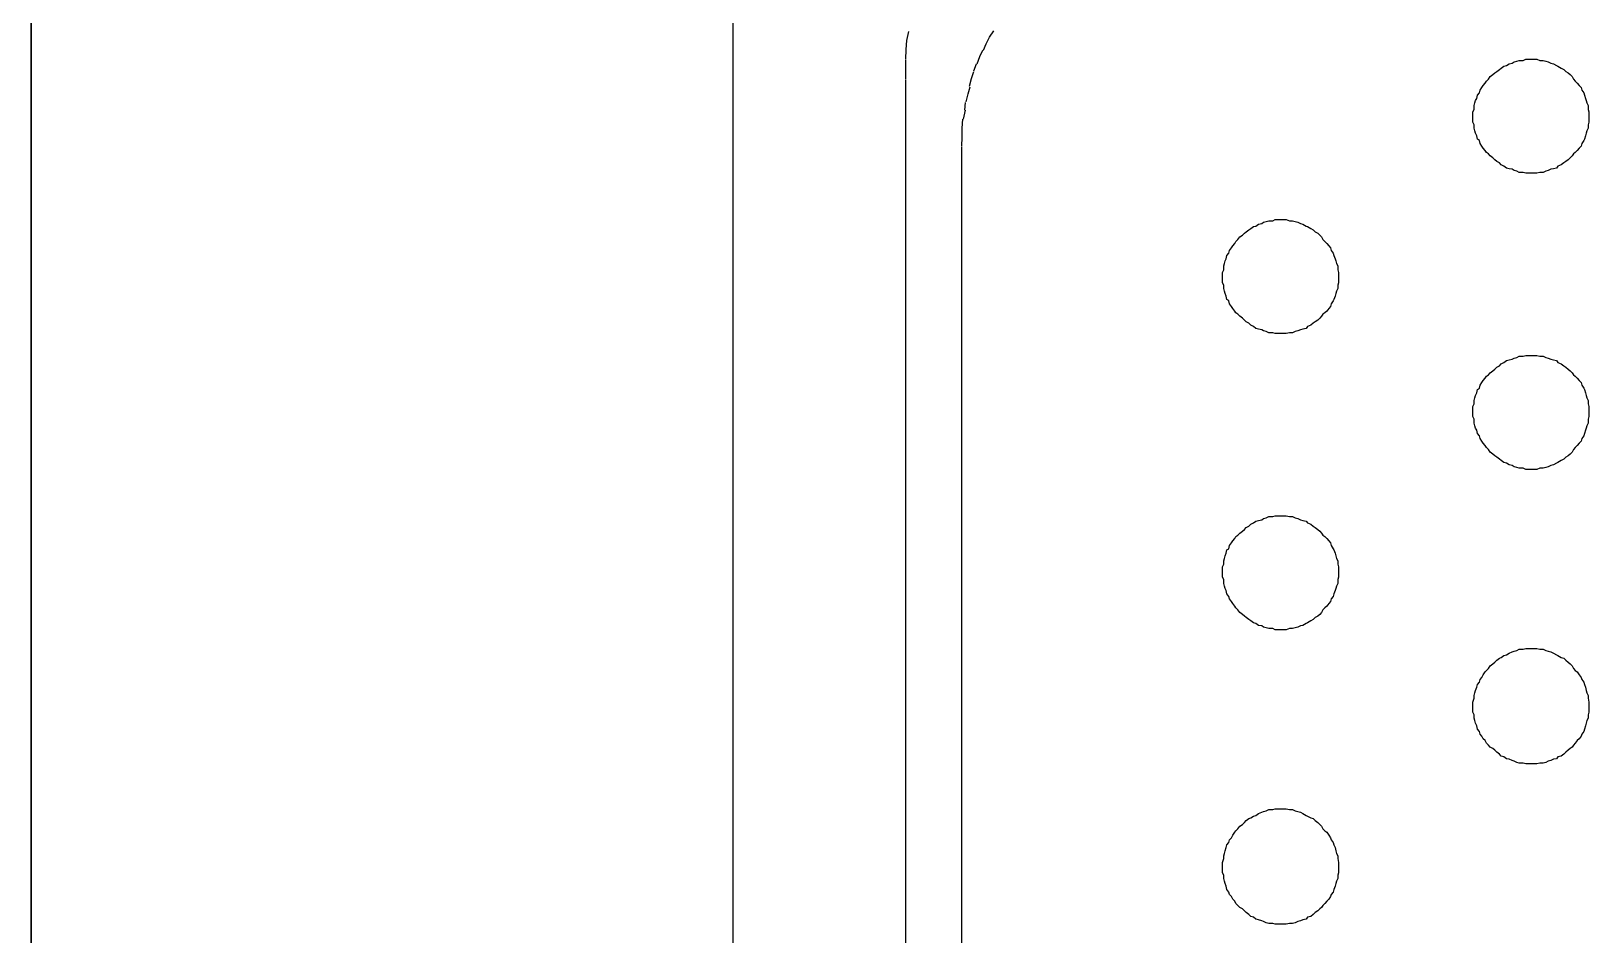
# Model space of a CAD drawing. Extents: x 0 to 34, y 0 to 22.
# Drawn here: x 16.5218 to 16.6081, y 13.5632 to 13.6133 of the extents above; entities that cross this region are included whole.
import ezdxf

# ---------------------------------------------------------------- set-up
doc = ezdxf.new("R2010")
doc.units = 0
doc.header["$LTSCALE"] = 0.375
doc.header["$MEASUREMENT"] = 0
doc.linetypes.add('Standard', pattern=[0])
doc.layers.add('Free_graphics', color=2, linetype='Continuous')
doc.layers.add('SLIN', color=1, linetype='Continuous')

msp = doc.modelspace()

# ---------------------------------------------------------------- linework, layer by layer
at = {"layer": 'Free_graphics', "color": 2, "linetype": 'Standard', "lineweight": -3}
for p, q in [((16.521812, 12.937408), (16.521812, 13.849233)), ((16.521812, 12.937408), (16.521812, 13.849233)), ((16.521812, 13.849233), (16.521812, 12.937408)), ((16.521812, 13.849233), (16.521812, 12.937408)), ((16.521812, 12.937408), (16.521812, 13.849233)), ((16.521812, 12.937408), (16.521812, 13.849233)), ((16.521812, 13.849233), (16.521812, 12.937408)), ((16.521812, 13.849233), (16.521812, 12.937408))]:
    msp.add_line(p, q, dxfattribs=at)
at = {"layer": 'Free_graphics', "color": 4, "linetype": 'Standard', "lineweight": -3}
msp.add_line((16.521812, 12.937408), (16.521812, 13.849233), dxfattribs=at)
msp.add_line((16.521812, 12.937408), (16.521812, 13.849233), dxfattribs=at)
at = {"layer": 'SLIN', "color": 2, "linetype": 'Standard', "lineweight": -3}
for p, q in [((16.560712, 13.482876), (16.560712, 13.668677)), ((16.570346, 13.612762), (16.570453, 13.613261)), ((16.570346, 13.612762), (16.570453, 13.613261)), ((16.570275, 13.611727), (16.57031, 13.612262)), ((16.570275, 13.611727), (16.57031, 13.612262)), ((16.57031, 13.612262), (16.570346, 13.612762)), ((16.57031, 13.612262), (16.570346, 13.612762)), ((16.570275, 13.611156), (16.570275, 13.611691)), ((16.570275, 13.611156), (16.570275, 13.611691)), ((16.603282, 13.611227), (16.603424, 13.611334)), ((16.603424, 13.611334), (16.603567, 13.61137)), ((16.603567, 13.61137), (16.60371, 13.611477)), ((16.60371, 13.611477), (16.603888, 13.611513)), ((16.603888, 13.611513), (16.603995, 13.611584)), ((16.603995, 13.611584), (16.604138, 13.61162)), ((16.604138, 13.61162), (16.604281, 13.611656)), ((16.604281, 13.611656), (16.604495, 13.611656)), ((16.604495, 13.611656), (16.604637, 13.611727)), ((16.604637, 13.611727), (16.60478, 13.611727)), ((16.60478, 13.611727), (16.604923, 13.611727)), ((16.604923, 13.611727), (16.605066, 13.611727)), ((16.605066, 13.611727), (16.605244, 13.611727)), ((16.605244, 13.611727), (16.605423, 13.611656)), ((16.605423, 13.611656), (16.605601, 13.611656)), ((16.605601, 13.611656), (16.605744, 13.61162)), ((16.605744, 13.61162), (16.605886, 13.611584)), ((16.605886, 13.611584), (16.606029, 13.611513)), ((16.606029, 13.611513), (16.606172, 13.611477)), ((16.606172, 13.611477), (16.60635, 13.61137)), ((16.60635, 13.61137), (16.606422, 13.611334)), ((16.606422, 13.611334), (16.6066, 13.611227)), ((16.570275, 13.610621), (16.570275, 13.611156)), ((16.570275, 13.610621), (16.570275, 13.611156)), ((16.570275, 13.539683), (16.570275, 13.610585)), ((16.570275, 13.539683), (16.570275, 13.610585)), ((16.602282, 13.610264), (16.602389, 13.610407)), ((16.602389, 13.610407), (16.602461, 13.610514)), ((16.602461, 13.610514), (16.602568, 13.610621)), ((16.602568, 13.610621), (16.602675, 13.610764)), ((16.602675, 13.610764), (16.602818, 13.610871)), ((16.602818, 13.610871), (16.602925, 13.610978)), ((16.602925, 13.610978), (16.603032, 13.611049)), ((16.603032, 13.611049), (16.603174, 13.611156)), ((16.603174, 13.611156), (16.603282, 13.611227)), ((16.6066, 13.611227), (16.606743, 13.611156)), ((16.606743, 13.611156), (16.60685, 13.611049)), ((16.60685, 13.611049), (16.606993, 13.610978)), ((16.606993, 13.610978), (16.6071, 13.610871)), ((16.6071, 13.610871), (16.607207, 13.610764)), ((16.607207, 13.610764), (16.607278, 13.610621)), ((16.607278, 13.610621), (16.607385, 13.610514)), ((16.607385, 13.610514), (16.607492, 13.610407)), ((16.607492, 13.610407), (16.607599, 13.610264)), ((16.601854, 13.609443), (16.601926, 13.60955)), ((16.601926, 13.60955), (16.601961, 13.609729)), ((16.601961, 13.609729), (16.602068, 13.609871)), ((16.602068, 13.609871), (16.602104, 13.610014)), ((16.602104, 13.610014), (16.602211, 13.610157)), ((16.602211, 13.610157), (16.602282, 13.610264)), ((16.607599, 13.610264), (16.607706, 13.610157)), ((16.607706, 13.610157), (16.607742, 13.610014)), ((16.607742, 13.610014), (16.607849, 13.609871)), ((16.607849, 13.609871), (16.607885, 13.609729)), ((16.607885, 13.609729), (16.607956, 13.60955)), ((16.607956, 13.60955), (16.607992, 13.609443)), ((16.601711, 13.608801), (16.601783, 13.608944)), ((16.601711, 13.608658), (16.601711, 13.608801)), ((16.601783, 13.609158), (16.601819, 13.609301)), ((16.601783, 13.608944), (16.601783, 13.609158)), ((16.601819, 13.609301), (16.601854, 13.609443)), ((16.607992, 13.609443), (16.608027, 13.609301)), ((16.608027, 13.609301), (16.608099, 13.609158)), ((16.608099, 13.609158), (16.608099, 13.608944)), ((16.608099, 13.608944), (16.608134, 13.608801)), ((16.608134, 13.608801), (16.608134, 13.608658)), ((16.601711, 13.608516), (16.601711, 13.608658)), ((16.601711, 13.608373), (16.601711, 13.608516)), ((16.601711, 13.60823), (16.601711, 13.608373)), ((16.601783, 13.608087), (16.601711, 13.60823)), ((16.601783, 13.607909), (16.601783, 13.608087)), ((16.601819, 13.607766), (16.601783, 13.607909)), ((16.608099, 13.607909), (16.608027, 13.607766)), ((16.608134, 13.60823), (16.608099, 13.608087)), ((16.608099, 13.608087), (16.608099, 13.607909)), ((16.608134, 13.608658), (16.608134, 13.608516)), ((16.608134, 13.608516), (16.608134, 13.608373)), ((16.608134, 13.608373), (16.608134, 13.60823)), ((16.601854, 13.607623), (16.601819, 13.607766)), ((16.601926, 13.607481), (16.601854, 13.607623)), ((16.601961, 13.607302), (16.601926, 13.607481)), ((16.602068, 13.607231), (16.601961, 13.607302)), ((16.602104, 13.607053), (16.602068, 13.607231)), ((16.602211, 13.60691), (16.602104, 13.607053)), ((16.607742, 13.607053), (16.607706, 13.60691)), ((16.607849, 13.607231), (16.607742, 13.607053)), ((16.607885, 13.607302), (16.607849, 13.607231)), ((16.607956, 13.607481), (16.607885, 13.607302)), ((16.607992, 13.607623), (16.607956, 13.607481)), ((16.608027, 13.607766), (16.607992, 13.607623)), ((16.602282, 13.606803), (16.602211, 13.60691)), ((16.602389, 13.60666), (16.602282, 13.606803)), ((16.602461, 13.606553), (16.602389, 13.60666)), ((16.602568, 13.606482), (16.602461, 13.606553)), ((16.602675, 13.606375), (16.602568, 13.606482)), ((16.602818, 13.606268), (16.602675, 13.606375)), ((16.602925, 13.60616), (16.602818, 13.606268)), ((16.603032, 13.606053), (16.602925, 13.60616)), ((16.606993, 13.60616), (16.60685, 13.606053)), ((16.6071, 13.606268), (16.606993, 13.60616)), ((16.607207, 13.606375), (16.6071, 13.606268)), ((16.607278, 13.606482), (16.607207, 13.606375)), ((16.607385, 13.606553), (16.607278, 13.606482)), ((16.607492, 13.60666), (16.607385, 13.606553)), ((16.607599, 13.606803), (16.607492, 13.60666)), ((16.607706, 13.60691), (16.607599, 13.606803)), ((16.603174, 13.605982), (16.603032, 13.606053)), ((16.603282, 13.605875), (16.603174, 13.605982)), ((16.603424, 13.605804), (16.603282, 13.605875)), ((16.603567, 13.605697), (16.603424, 13.605804)), ((16.60371, 13.605661), (16.603567, 13.605697)), ((16.603888, 13.605625), (16.60371, 13.605661)), ((16.603995, 13.605554), (16.603888, 13.605625)), ((16.604138, 13.605518), (16.603995, 13.605554)), ((16.604281, 13.605447), (16.604138, 13.605518)), ((16.604495, 13.605447), (16.604281, 13.605447)), ((16.604637, 13.605411), (16.604495, 13.605447)), ((16.60478, 13.605411), (16.604637, 13.605411)), ((16.604923, 13.605411), (16.60478, 13.605411)), ((16.605066, 13.605411), (16.604923, 13.605411)), ((16.605244, 13.605411), (16.605066, 13.605411)), ((16.605423, 13.605447), (16.605244, 13.605411)), ((16.605601, 13.605447), (16.605423, 13.605447)), ((16.605744, 13.605518), (16.605601, 13.605447)), ((16.605886, 13.605554), (16.605744, 13.605518)), ((16.606029, 13.605625), (16.605886, 13.605554)), ((16.606172, 13.605661), (16.606029, 13.605625)), ((16.60635, 13.605697), (16.606172, 13.605661)), ((16.606422, 13.605804), (16.60635, 13.605697)), ((16.6066, 13.605875), (16.606422, 13.605804)), ((16.606743, 13.605982), (16.6066, 13.605875)), ((16.60685, 13.606053), (16.606743, 13.605982)), ((16.589829, 13.602592), (16.590007, 13.602628)), ((16.590007, 13.602628), (16.590114, 13.602699)), ((16.590114, 13.602699), (16.590257, 13.602735)), ((16.590257, 13.602735), (16.5904, 13.602771)), ((16.5904, 13.602771), (16.590614, 13.602771)), ((16.590614, 13.602771), (16.590757, 13.602842)), ((16.590757, 13.602842), (16.5909, 13.602842)), ((16.5909, 13.602842), (16.591042, 13.602842)), ((16.591042, 13.602842), (16.591185, 13.602842)), ((16.591185, 13.602842), (16.591363, 13.602842)), ((16.591363, 13.602842), (16.591542, 13.602771)), ((16.591542, 13.602771), (16.59172, 13.602771)), ((16.59172, 13.602771), (16.591863, 13.602735)), ((16.591863, 13.602735), (16.592006, 13.602699)), ((16.592006, 13.602699), (16.592148, 13.602628)), ((16.592148, 13.602628), (16.592291, 13.602592)), ((16.588687, 13.601736), (16.588794, 13.601878)), ((16.588794, 13.601878), (16.588937, 13.601986)), ((16.588937, 13.601986), (16.589044, 13.602093)), ((16.589044, 13.602093), (16.589151, 13.602164)), ((16.589151, 13.602164), (16.589294, 13.602271)), ((16.589294, 13.602271), (16.589401, 13.602342)), ((16.589401, 13.602342), (16.589544, 13.602449)), ((16.589544, 13.602449), (16.589686, 13.602485)), ((16.589686, 13.602485), (16.589829, 13.602592)), ((16.592291, 13.602592), (16.59247, 13.602485)), ((16.59247, 13.602485), (16.592541, 13.602449)), ((16.592541, 13.602449), (16.592719, 13.602342)), ((16.592719, 13.602342), (16.592862, 13.602271)), ((16.592862, 13.602271), (16.592969, 13.602164)), ((16.592969, 13.602164), (16.593112, 13.602093)), ((16.593112, 13.602093), (16.593219, 13.601986)), ((16.593219, 13.601986), (16.593326, 13.601878)), ((16.593326, 13.601878), (16.593397, 13.601736)), ((16.588081, 13.600844), (16.588188, 13.600986)), ((16.588188, 13.600986), (16.588223, 13.601129)), ((16.588223, 13.601129), (16.58833, 13.601272)), ((16.58833, 13.601272), (16.588402, 13.601379)), ((16.588402, 13.601379), (16.588509, 13.601522)), ((16.588509, 13.601522), (16.58858, 13.601629)), ((16.58858, 13.601629), (16.588687, 13.601736)), ((16.593397, 13.601736), (16.593504, 13.601629)), ((16.593504, 13.601629), (16.593611, 13.601522)), ((16.593611, 13.601522), (16.593718, 13.601379)), ((16.593718, 13.601379), (16.593826, 13.601272)), ((16.593826, 13.601272), (16.593861, 13.601129)), ((16.593861, 13.601129), (16.593968, 13.600986)), ((16.593968, 13.600986), (16.594004, 13.600844)), ((16.587831, 13.599916), (16.587902, 13.600059)), ((16.587902, 13.600273), (16.587938, 13.600415)), ((16.587902, 13.600059), (16.587902, 13.600273)), ((16.587938, 13.600415), (16.587974, 13.600558)), ((16.587974, 13.600558), (16.588045, 13.600665)), ((16.588045, 13.600665), (16.588081, 13.600844)), ((16.594004, 13.600844), (16.594075, 13.600665)), ((16.594075, 13.600665), (16.594111, 13.600558)), ((16.594111, 13.600558), (16.594147, 13.600415)), ((16.594147, 13.600415), (16.594218, 13.600273)), ((16.594218, 13.600273), (16.594218, 13.600059)), ((16.594218, 13.600059), (16.594254, 13.599916)), ((16.587831, 13.599773), (16.587831, 13.599916)), ((16.587831, 13.59963), (16.587831, 13.599773)), ((16.587831, 13.599488), (16.587831, 13.59963)), ((16.587831, 13.599345), (16.587831, 13.599488)), ((16.587902, 13.599202), (16.587831, 13.599345)), ((16.587902, 13.599024), (16.587902, 13.599202)), ((16.594254, 13.599345), (16.594218, 13.599202)), ((16.594218, 13.599202), (16.594218, 13.599024)), ((16.594254, 13.599916), (16.594254, 13.599773)), ((16.594254, 13.599773), (16.594254, 13.59963)), ((16.594254, 13.59963), (16.594254, 13.599488)), ((16.594254, 13.599488), (16.594254, 13.599345)), ((16.587938, 13.598881), (16.587902, 13.599024)), ((16.587974, 13.598738), (16.587938, 13.598881)), ((16.588045, 13.598596), (16.587974, 13.598738)), ((16.588081, 13.598417), (16.588045, 13.598596)), ((16.588188, 13.598346), (16.588081, 13.598417)), ((16.588223, 13.598167), (16.588188, 13.598346)), ((16.593968, 13.598346), (16.593861, 13.598167)), ((16.594004, 13.598417), (16.593968, 13.598346)), ((16.594075, 13.598596), (16.594004, 13.598417)), ((16.594111, 13.598738), (16.594075, 13.598596)), ((16.594147, 13.598881), (16.594111, 13.598738)), ((16.594218, 13.599024), (16.594147, 13.598881)), ((16.58833, 13.598025), (16.588223, 13.598167)), ((16.588402, 13.597918), (16.58833, 13.598025)), ((16.588509, 13.597775), (16.588402, 13.597918)), ((16.58858, 13.597668), (16.588509, 13.597775)), ((16.588687, 13.597597), (16.58858, 13.597668)), ((16.588794, 13.597489), (16.588687, 13.597597)), ((16.588937, 13.597382), (16.588794, 13.597489)), ((16.593326, 13.597489), (16.593219, 13.597382)), ((16.593397, 13.597597), (16.593326, 13.597489)), ((16.593504, 13.597668), (16.593397, 13.597597)), ((16.593611, 13.597775), (16.593504, 13.597668)), ((16.593718, 13.597918), (16.593611, 13.597775)), ((16.593826, 13.598025), (16.593718, 13.597918)), ((16.593861, 13.598167), (16.593826, 13.598025)), ((16.589044, 13.597275), (16.588937, 13.597382)), ((16.589151, 13.597168), (16.589044, 13.597275)), ((16.589294, 13.597097), (16.589151, 13.597168)), ((16.589401, 13.59699), (16.589294, 13.597097)), ((16.589544, 13.596919), (16.589401, 13.59699)), ((16.589686, 13.596811), (16.589544, 13.596919)), ((16.589829, 13.596776), (16.589686, 13.596811)), ((16.590007, 13.59674), (16.589829, 13.596776)), ((16.590114, 13.596669), (16.590007, 13.59674)), ((16.590257, 13.596633), (16.590114, 13.596669)), ((16.5904, 13.596562), (16.590257, 13.596633)), ((16.591863, 13.596633), (16.59172, 13.596562)), ((16.592006, 13.596669), (16.591863, 13.596633)), ((16.592148, 13.59674), (16.592006, 13.596669)), ((16.592291, 13.596776), (16.592148, 13.59674)), ((16.59247, 13.596811), (16.592291, 13.596776)), ((16.592541, 13.596919), (16.59247, 13.596811)), ((16.592719, 13.59699), (16.592541, 13.596919)), ((16.592862, 13.597097), (16.592719, 13.59699)), ((16.592969, 13.597168), (16.592862, 13.597097)), ((16.593112, 13.597275), (16.592969, 13.597168)), ((16.593219, 13.597382), (16.593112, 13.597275)), ((16.590614, 13.596562), (16.5904, 13.596562)), ((16.590757, 13.596526), (16.590614, 13.596562)), ((16.5909, 13.596526), (16.590757, 13.596526)), ((16.591042, 13.596526), (16.5909, 13.596526)), ((16.591185, 13.596526), (16.591042, 13.596526)), ((16.591363, 13.596526), (16.591185, 13.596526)), ((16.591542, 13.596562), (16.591363, 13.596526)), ((16.59172, 13.596562), (16.591542, 13.596562)), ((16.603282, 13.594849), (16.603424, 13.59492)), ((16.603424, 13.59492), (16.603567, 13.595027)), ((16.603567, 13.595027), (16.60371, 13.595063)), ((16.60371, 13.595063), (16.603888, 13.595099)), ((16.603888, 13.595099), (16.603995, 13.59517)), ((16.603995, 13.59517), (16.604138, 13.595206)), ((16.604138, 13.595206), (16.604281, 13.595277)), ((16.604281, 13.595277), (16.604495, 13.595277)), ((16.604495, 13.595277), (16.604637, 13.595313)), ((16.604637, 13.595313), (16.60478, 13.595313)), ((16.60478, 13.595313), (16.604923, 13.595313)), ((16.604923, 13.595313), (16.605066, 13.595313)), ((16.605066, 13.595313), (16.605244, 13.595313)), ((16.605244, 13.595313), (16.605423, 13.595277)), ((16.605423, 13.595277), (16.605601, 13.595277)), ((16.605601, 13.595277), (16.605744, 13.595206)), ((16.605744, 13.595206), (16.605886, 13.59517)), ((16.605886, 13.59517), (16.606029, 13.595099)), ((16.606029, 13.595099), (16.606172, 13.595063)), ((16.606172, 13.595063), (16.60635, 13.595027)), ((16.60635, 13.595027), (16.606422, 13.59492)), ((16.606422, 13.59492), (16.6066, 13.594849)), ((16.602282, 13.593921), (16.602389, 13.594064)), ((16.602389, 13.594064), (16.602461, 13.594171)), ((16.602461, 13.594171), (16.602568, 13.594242)), ((16.602568, 13.594242), (16.602675, 13.594349)), ((16.602675, 13.594349), (16.602818, 13.594456)), ((16.602818, 13.594456), (16.602925, 13.594563)), ((16.602925, 13.594563), (16.603032, 13.594671)), ((16.603032, 13.594671), (16.603174, 13.594742)), ((16.603174, 13.594742), (16.603282, 13.594849)), ((16.6066, 13.594849), (16.606743, 13.594742)), ((16.606743, 13.594742), (16.60685, 13.594671)), ((16.60685, 13.594671), (16.606993, 13.594563)), ((16.606993, 13.594563), (16.6071, 13.594456)), ((16.6071, 13.594456), (16.607207, 13.594349)), ((16.607207, 13.594349), (16.607278, 13.594242)), ((16.607278, 13.594242), (16.607385, 13.594171)), ((16.607385, 13.594171), (16.607492, 13.594064)), ((16.607492, 13.594064), (16.607599, 13.593921)), ((16.601854, 13.5931), (16.601926, 13.593243)), ((16.601926, 13.593243), (16.601961, 13.593422)), ((16.601961, 13.593422), (16.602068, 13.593493)), ((16.602068, 13.593493), (16.602104, 13.593671)), ((16.602104, 13.593671), (16.602211, 13.593814)), ((16.602211, 13.593814), (16.602282, 13.593921)), ((16.607599, 13.593921), (16.607706, 13.593814)), ((16.607706, 13.593814), (16.607742, 13.593671)), ((16.607742, 13.593671), (16.607849, 13.593493)), ((16.607849, 13.593493), (16.607885, 13.593422)), ((16.607885, 13.593422), (16.607956, 13.593243)), ((16.607956, 13.593243), (16.607992, 13.5931)), ((16.601711, 13.592494), (16.601783, 13.592637)), ((16.601711, 13.592351), (16.601711, 13.592494)), ((16.601711, 13.592208), (16.601711, 13.592351)), ((16.601783, 13.592815), (16.601819, 13.592958)), ((16.601783, 13.592637), (16.601783, 13.592815)), ((16.601819, 13.592958), (16.601854, 13.5931)), ((16.607992, 13.5931), (16.608027, 13.592958)), ((16.608027, 13.592958), (16.608099, 13.592815)), ((16.608099, 13.592815), (16.608099, 13.592637)), ((16.608099, 13.592637), (16.608134, 13.592494)), ((16.608134, 13.592494), (16.608134, 13.592351)), ((16.608134, 13.592351), (16.608134, 13.592208)), ((16.601711, 13.592066), (16.601711, 13.592208)), ((16.601711, 13.591923), (16.601711, 13.592066)), ((16.601783, 13.59178), (16.601711, 13.591923)), ((16.601783, 13.591566), (16.601783, 13.59178)), ((16.601819, 13.591423), (16.601783, 13.591566)), ((16.601854, 13.591281), (16.601819, 13.591423)), ((16.608027, 13.591423), (16.607992, 13.591281)), ((16.608099, 13.591566), (16.608027, 13.591423)), ((16.608134, 13.591923), (16.608099, 13.59178)), ((16.608099, 13.59178), (16.608099, 13.591566)), ((16.608134, 13.592208), (16.608134, 13.592066)), ((16.608134, 13.592066), (16.608134, 13.591923)), ((16.601926, 13.591174), (16.601854, 13.591281)), ((16.601961, 13.590995), (16.601926, 13.591174)), ((16.602068, 13.590852), (16.601961, 13.590995)), ((16.602104, 13.59071), (16.602068, 13.590852)), ((16.602211, 13.590567), (16.602104, 13.59071)), ((16.602282, 13.59046), (16.602211, 13.590567)), ((16.607706, 13.590567), (16.607599, 13.59046)), ((16.607742, 13.59071), (16.607706, 13.590567)), ((16.607849, 13.590852), (16.607742, 13.59071)), ((16.607885, 13.590995), (16.607849, 13.590852)), ((16.607956, 13.591174), (16.607885, 13.590995)), ((16.607992, 13.591281), (16.607956, 13.591174)), ((16.602389, 13.590317), (16.602282, 13.59046)), ((16.602461, 13.59021), (16.602389, 13.590317)), ((16.602568, 13.590103), (16.602461, 13.59021)), ((16.602675, 13.58996), (16.602568, 13.590103)), ((16.602818, 13.589853), (16.602675, 13.58996)), ((16.602925, 13.589746), (16.602818, 13.589853)), ((16.603032, 13.589675), (16.602925, 13.589746)), ((16.606993, 13.589746), (16.60685, 13.589675)), ((16.6071, 13.589853), (16.606993, 13.589746)), ((16.607207, 13.58996), (16.6071, 13.589853)), ((16.607278, 13.590103), (16.607207, 13.58996)), ((16.607385, 13.59021), (16.607278, 13.590103)), ((16.607492, 13.590317), (16.607385, 13.59021)), ((16.607599, 13.59046), (16.607492, 13.590317)), ((16.603174, 13.589568), (16.603032, 13.589675)), ((16.603282, 13.589496), (16.603174, 13.589568)), ((16.603424, 13.589389), (16.603282, 13.589496)), ((16.603567, 13.589354), (16.603424, 13.589389)), ((16.60371, 13.589247), (16.603567, 13.589354)), ((16.603888, 13.589211), (16.60371, 13.589247)), ((16.603995, 13.58914), (16.603888, 13.589211)), ((16.604138, 13.589104), (16.603995, 13.58914)), ((16.604281, 13.589068), (16.604138, 13.589104)), ((16.604495, 13.589068), (16.604281, 13.589068)), ((16.604637, 13.588997), (16.604495, 13.589068)), ((16.60478, 13.588997), (16.604637, 13.588997)), ((16.604923, 13.588997), (16.60478, 13.588997)), ((16.605066, 13.588997), (16.604923, 13.588997)), ((16.605244, 13.588997), (16.605066, 13.588997)), ((16.605423, 13.589068), (16.605244, 13.588997)), ((16.605601, 13.589068), (16.605423, 13.589068)), ((16.605744, 13.589104), (16.605601, 13.589068)), ((16.605886, 13.58914), (16.605744, 13.589104)), ((16.606029, 13.589211), (16.605886, 13.58914)), ((16.606172, 13.589247), (16.606029, 13.589211)), ((16.60635, 13.589354), (16.606172, 13.589247)), ((16.606422, 13.589389), (16.60635, 13.589354)), ((16.6066, 13.589496), (16.606422, 13.589389)), ((16.606743, 13.589568), (16.6066, 13.589496)), ((16.60685, 13.589675), (16.606743, 13.589568)), ((16.590007, 13.586214), (16.590114, 13.586285)), ((16.590114, 13.586285), (16.590257, 13.586321)), ((16.590257, 13.586321), (16.5904, 13.586392)), ((16.5904, 13.586392), (16.590614, 13.586392)), ((16.590614, 13.586392), (16.590757, 13.586428)), ((16.590757, 13.586428), (16.5909, 13.586428)), ((16.5909, 13.586428), (16.591042, 13.586428)), ((16.591042, 13.586428), (16.591185, 13.586428)), ((16.591185, 13.586428), (16.591363, 13.586428)), ((16.591363, 13.586428), (16.591542, 13.586392)), ((16.591542, 13.586392), (16.59172, 13.586392)), ((16.59172, 13.586392), (16.591863, 13.586321)), ((16.591863, 13.586321), (16.592006, 13.586285)), ((16.592006, 13.586285), (16.592148, 13.586214)), ((16.588687, 13.585357), (16.588794, 13.585464)), ((16.588794, 13.585464), (16.588937, 13.585571)), ((16.588937, 13.585571), (16.589044, 13.585678)), ((16.589044, 13.585678), (16.589151, 13.585785)), ((16.589151, 13.585785), (16.589294, 13.585857)), ((16.589294, 13.585857), (16.589401, 13.585964)), ((16.589401, 13.585964), (16.589544, 13.586035)), ((16.589544, 13.586035), (16.589686, 13.586142)), ((16.589686, 13.586142), (16.589829, 13.586178)), ((16.589829, 13.586178), (16.590007, 13.586214)), ((16.592148, 13.586214), (16.592291, 13.586178)), ((16.592291, 13.586178), (16.59247, 13.586142)), ((16.59247, 13.586142), (16.592541, 13.586035)), ((16.592541, 13.586035), (16.592719, 13.585964)), ((16.592719, 13.585964), (16.592862, 13.585857)), ((16.592862, 13.585857), (16.592969, 13.585785)), ((16.592969, 13.585785), (16.593112, 13.585678)), ((16.593112, 13.585678), (16.593219, 13.585571)), ((16.593219, 13.585571), (16.593326, 13.585464)), ((16.593326, 13.585464), (16.593397, 13.585357)), ((16.588045, 13.584358), (16.588081, 13.584537)), ((16.588081, 13.584537), (16.588188, 13.584608)), ((16.588188, 13.584608), (16.588223, 13.584786)), ((16.588223, 13.584786), (16.58833, 13.584929)), ((16.58833, 13.584929), (16.588402, 13.585036)), ((16.588402, 13.585036), (16.588509, 13.585179)), ((16.588509, 13.585179), (16.58858, 13.585286)), ((16.58858, 13.585286), (16.588687, 13.585357)), ((16.593397, 13.585357), (16.593504, 13.585286)), ((16.593504, 13.585286), (16.593611, 13.585179)), ((16.593611, 13.585179), (16.593718, 13.585036)), ((16.593718, 13.585036), (16.593826, 13.584929)), ((16.593826, 13.584929), (16.593861, 13.584786)), ((16.593861, 13.584786), (16.593968, 13.584608)), ((16.593968, 13.584608), (16.594004, 13.584537)), ((16.594004, 13.584537), (16.594075, 13.584358)), ((16.587831, 13.583609), (16.587902, 13.583752)), ((16.587902, 13.58393), (16.587938, 13.584073)), ((16.587902, 13.583752), (16.587902, 13.58393)), ((16.587938, 13.584073), (16.587974, 13.584215)), ((16.587974, 13.584215), (16.588045, 13.584358)), ((16.594075, 13.584358), (16.594111, 13.584215)), ((16.594111, 13.584215), (16.594147, 13.584073)), ((16.594147, 13.584073), (16.594218, 13.58393)), ((16.594218, 13.58393), (16.594218, 13.583752)), ((16.594218, 13.583752), (16.594254, 13.583609)), ((16.587831, 13.583466), (16.587831, 13.583609)), ((16.587831, 13.583323), (16.587831, 13.583466)), ((16.587831, 13.583181), (16.587831, 13.583323)), ((16.587831, 13.583038), (16.587831, 13.583181)), ((16.587902, 13.582895), (16.587831, 13.583038)), ((16.587902, 13.582681), (16.587902, 13.582895)), ((16.594254, 13.583038), (16.594218, 13.582895)), ((16.594218, 13.582895), (16.594218, 13.582681)), ((16.594254, 13.583609), (16.594254, 13.583466)), ((16.594254, 13.583466), (16.594254, 13.583323)), ((16.594254, 13.583323), (16.594254, 13.583181)), ((16.594254, 13.583181), (16.594254, 13.583038)), ((16.587938, 13.582538), (16.587902, 13.582681)), ((16.587974, 13.582396), (16.587938, 13.582538)), ((16.588045, 13.582289), (16.587974, 13.582396)), ((16.588081, 13.58211), (16.588045, 13.582289)), ((16.588188, 13.581967), (16.588081, 13.58211)), ((16.588223, 13.581825), (16.588188, 13.581967)), ((16.593968, 13.581967), (16.593861, 13.581825)), ((16.594004, 13.58211), (16.593968, 13.581967)), ((16.594075, 13.582289), (16.594004, 13.58211)), ((16.594111, 13.582396), (16.594075, 13.582289)), ((16.594147, 13.582538), (16.594111, 13.582396)), ((16.594218, 13.582681), (16.594147, 13.582538)), ((16.58833, 13.581682), (16.588223, 13.581825)), ((16.588402, 13.581575), (16.58833, 13.581682)), ((16.588509, 13.581432), (16.588402, 13.581575)), ((16.58858, 13.581325), (16.588509, 13.581432)), ((16.588687, 13.581218), (16.58858, 13.581325)), ((16.588794, 13.581075), (16.588687, 13.581218)), ((16.588937, 13.580968), (16.588794, 13.581075)), ((16.593326, 13.581075), (16.593219, 13.580968)), ((16.593397, 13.581218), (16.593326, 13.581075)), ((16.593504, 13.581325), (16.593397, 13.581218)), ((16.593611, 13.581432), (16.593504, 13.581325)), ((16.593718, 13.581575), (16.593611, 13.581432)), ((16.593826, 13.581682), (16.593718, 13.581575)), ((16.593861, 13.581825), (16.593826, 13.581682)), ((16.589044, 13.580861), (16.588937, 13.580968)), ((16.589151, 13.58079), (16.589044, 13.580861)), ((16.589294, 13.580683), (16.589151, 13.58079)), ((16.589401, 13.580611), (16.589294, 13.580683)), ((16.589544, 13.580504), (16.589401, 13.580611)), ((16.589686, 13.580469), (16.589544, 13.580504)), ((16.589829, 13.580362), (16.589686, 13.580469)), ((16.590007, 13.580326), (16.589829, 13.580362)), ((16.590114, 13.580255), (16.590007, 13.580326)), ((16.590257, 13.580219), (16.590114, 13.580255)), ((16.5904, 13.580183), (16.590257, 13.580219)), ((16.591863, 13.580219), (16.59172, 13.580183)), ((16.592006, 13.580255), (16.591863, 13.580219)), ((16.592148, 13.580326), (16.592006, 13.580255)), ((16.592291, 13.580362), (16.592148, 13.580326)), ((16.59247, 13.580469), (16.592291, 13.580362)), ((16.592541, 13.580504), (16.59247, 13.580469)), ((16.592719, 13.580611), (16.592541, 13.580504)), ((16.592862, 13.580683), (16.592719, 13.580611)), ((16.592969, 13.58079), (16.592862, 13.580683)), ((16.593112, 13.580861), (16.592969, 13.58079)), ((16.593219, 13.580968), (16.593112, 13.580861)), ((16.590614, 13.580183), (16.5904, 13.580183)), ((16.590757, 13.580112), (16.590614, 13.580183)), ((16.5909, 13.580112), (16.590757, 13.580112)), ((16.591042, 13.580112), (16.5909, 13.580112)), ((16.591185, 13.580112), (16.591042, 13.580112)), ((16.591363, 13.580112), (16.591185, 13.580112)), ((16.591542, 13.580183), (16.591363, 13.580112)), ((16.59172, 13.580183), (16.591542, 13.580183)), ((16.603032, 13.578435), (16.603174, 13.578542)), ((16.603174, 13.578542), (16.603282, 13.578577)), ((16.603282, 13.578577), (16.603424, 13.578685)), ((16.603424, 13.578685), (16.603567, 13.57872)), ((16.603567, 13.57872), (16.60371, 13.578827)), ((16.60371, 13.578827), (16.603888, 13.578899)), ((16.603888, 13.578899), (16.603995, 13.578934)), ((16.603995, 13.578934), (16.604138, 13.57897)), ((16.604138, 13.57897), (16.604281, 13.579041)), ((16.604281, 13.579041), (16.604495, 13.579041)), ((16.604495, 13.579041), (16.604637, 13.579077)), ((16.604637, 13.579077), (16.60478, 13.579077)), ((16.60478, 13.579077), (16.604923, 13.579077)), ((16.604923, 13.579077), (16.605066, 13.579077)), ((16.605066, 13.579077), (16.605244, 13.579077)), ((16.605244, 13.579077), (16.605423, 13.579041)), ((16.605423, 13.579041), (16.605601, 13.579041)), ((16.605601, 13.579041), (16.605744, 13.57897)), ((16.605744, 13.57897), (16.605886, 13.578934)), ((16.605886, 13.578934), (16.606029, 13.578899)), ((16.606029, 13.578899), (16.606172, 13.578827)), ((16.606172, 13.578827), (16.60635, 13.57872)), ((16.60635, 13.57872), (16.606422, 13.578685)), ((16.606422, 13.578685), (16.6066, 13.578577)), ((16.6066, 13.578577), (16.606743, 13.578542)), ((16.606743, 13.578542), (16.60685, 13.578435)), ((16.602211, 13.577471), (16.602282, 13.577614)), ((16.602282, 13.577614), (16.602389, 13.577792)), ((16.602389, 13.577792), (16.602461, 13.577864)), ((16.602461, 13.577864), (16.602568, 13.577971)), ((16.602568, 13.577971), (16.602675, 13.578114)), ((16.602675, 13.578114), (16.602818, 13.578221)), ((16.602818, 13.578221), (16.602925, 13.578328)), ((16.602925, 13.578328), (16.603032, 13.578435)), ((16.60685, 13.578435), (16.606993, 13.578328)), ((16.606993, 13.578328), (16.6071, 13.578221)), ((16.6071, 13.578221), (16.607207, 13.578114)), ((16.607207, 13.578114), (16.607278, 13.577971)), ((16.607278, 13.577971), (16.607385, 13.577864)), ((16.607385, 13.577864), (16.607492, 13.577792)), ((16.607492, 13.577792), (16.607599, 13.577614)), ((16.607599, 13.577614), (16.607706, 13.577471)), ((16.601819, 13.576615), (16.601854, 13.576758)), ((16.601854, 13.576758), (16.601926, 13.576936)), ((16.601926, 13.576936), (16.601961, 13.577079)), ((16.601961, 13.577079), (16.602068, 13.577222)), ((16.602068, 13.577222), (16.602104, 13.577364)), ((16.602104, 13.577364), (16.602211, 13.577471)), ((16.607706, 13.577471), (16.607742, 13.577364)), ((16.607742, 13.577364), (16.607849, 13.577222)), ((16.607849, 13.577222), (16.607885, 13.577079)), ((16.607885, 13.577079), (16.607956, 13.576936)), ((16.607956, 13.576936), (16.607992, 13.576758)), ((16.607992, 13.576758), (16.608027, 13.576615)), ((16.601711, 13.576115), (16.601783, 13.576329)), ((16.601711, 13.575973), (16.601711, 13.576115)), ((16.601711, 13.57583), (16.601711, 13.575973)), ((16.601783, 13.576472), (16.601819, 13.576615)), ((16.601783, 13.576329), (16.601783, 13.576472)), ((16.608027, 13.576615), (16.608099, 13.576472)), ((16.608099, 13.576472), (16.608099, 13.576329)), ((16.608099, 13.576329), (16.608134, 13.576115)), ((16.608134, 13.576115), (16.608134, 13.575973)), ((16.608134, 13.575973), (16.608134, 13.57583)), ((16.601711, 13.575687), (16.601711, 13.57583)), ((16.601711, 13.575544), (16.601711, 13.575687)), ((16.601783, 13.575402), (16.601711, 13.575544)), ((16.601783, 13.575223), (16.601783, 13.575402)), ((16.601819, 13.575081), (16.601783, 13.575223)), ((16.601854, 13.574938), (16.601819, 13.575081)), ((16.608027, 13.575081), (16.607992, 13.574938)), ((16.608099, 13.575223), (16.608027, 13.575081)), ((16.608134, 13.575544), (16.608099, 13.575402)), ((16.608099, 13.575402), (16.608099, 13.575223)), ((16.608134, 13.57583), (16.608134, 13.575687)), ((16.608134, 13.575687), (16.608134, 13.575544)), ((16.601926, 13.574795), (16.601854, 13.574938)), ((16.601961, 13.574617), (16.601926, 13.574795)), ((16.602068, 13.574474), (16.601961, 13.574617)), ((16.602104, 13.574331), (16.602068, 13.574474)), ((16.602211, 13.574224), (16.602104, 13.574331)), ((16.602282, 13.574081), (16.602211, 13.574224)), ((16.607706, 13.574224), (16.607599, 13.574081)), ((16.607742, 13.574331), (16.607706, 13.574224)), ((16.607849, 13.574474), (16.607742, 13.574331)), ((16.607885, 13.574617), (16.607849, 13.574474)), ((16.607956, 13.574795), (16.607885, 13.574617)), ((16.607992, 13.574938), (16.607956, 13.574795)), ((16.602389, 13.573974), (16.602282, 13.574081)), ((16.602461, 13.573832), (16.602389, 13.573974)), ((16.602568, 13.573725), (16.602461, 13.573832)), ((16.602675, 13.573618), (16.602568, 13.573725)), ((16.602818, 13.573546), (16.602675, 13.573618)), ((16.602925, 13.573439), (16.602818, 13.573546)), ((16.603032, 13.573332), (16.602925, 13.573439)), ((16.603174, 13.573225), (16.603032, 13.573332)), ((16.60685, 13.573332), (16.606743, 13.573225)), ((16.606993, 13.573439), (16.60685, 13.573332)), ((16.6071, 13.573546), (16.606993, 13.573439)), ((16.607207, 13.573618), (16.6071, 13.573546)), ((16.607278, 13.573725), (16.607207, 13.573618)), ((16.607385, 13.573832), (16.607278, 13.573725)), ((16.607492, 13.573974), (16.607385, 13.573832)), ((16.607599, 13.574081), (16.607492, 13.573974)), ((16.603282, 13.573118), (16.603174, 13.573225)), ((16.603424, 13.573082), (16.603282, 13.573118)), ((16.603567, 13.572975), (16.603424, 13.573082)), ((16.60371, 13.57294), (16.603567, 13.572975)), ((16.603888, 13.572868), (16.60371, 13.57294)), ((16.603995, 13.572833), (16.603888, 13.572868)), ((16.604138, 13.572761), (16.603995, 13.572833)), ((16.604281, 13.572725), (16.604138, 13.572761)), ((16.604495, 13.572725), (16.604281, 13.572725)), ((16.604637, 13.57269), (16.604495, 13.572725)), ((16.60478, 13.57269), (16.604637, 13.57269)), ((16.604923, 13.57269), (16.60478, 13.57269)), ((16.605066, 13.57269), (16.604923, 13.57269)), ((16.605244, 13.57269), (16.605066, 13.57269)), ((16.605423, 13.572725), (16.605244, 13.57269)), ((16.605601, 13.572725), (16.605423, 13.572725)), ((16.605744, 13.572761), (16.605601, 13.572725)), ((16.605886, 13.572833), (16.605744, 13.572761)), ((16.606029, 13.572868), (16.605886, 13.572833)), ((16.606172, 13.57294), (16.606029, 13.572868)), ((16.60635, 13.572975), (16.606172, 13.57294)), ((16.606422, 13.573082), (16.60635, 13.572975)), ((16.6066, 13.573118), (16.606422, 13.573082)), ((16.606743, 13.573225), (16.6066, 13.573118)), ((16.589544, 13.569799), (16.589686, 13.569835)), ((16.589686, 13.569835), (16.589829, 13.569942)), ((16.589829, 13.569942), (16.590007, 13.570014)), ((16.590007, 13.570014), (16.590114, 13.570049)), ((16.590114, 13.570049), (16.590257, 13.570085)), ((16.590257, 13.570085), (16.5904, 13.570156)), ((16.5904, 13.570156), (16.590614, 13.570156)), ((16.590614, 13.570156), (16.590757, 13.570192)), ((16.590757, 13.570192), (16.5909, 13.570192)), ((16.5909, 13.570192), (16.591042, 13.570192)), ((16.591042, 13.570192), (16.591185, 13.570192)), ((16.591185, 13.570192), (16.591363, 13.570192)), ((16.591363, 13.570192), (16.591542, 13.570156)), ((16.591542, 13.570156), (16.59172, 13.570156)), ((16.59172, 13.570156), (16.591863, 13.570085)), ((16.591863, 13.570085), (16.592006, 13.570049)), ((16.592006, 13.570049), (16.592148, 13.570014)), ((16.592148, 13.570014), (16.592291, 13.569942)), ((16.592291, 13.569942), (16.59247, 13.569835)), ((16.59247, 13.569835), (16.592541, 13.569799)), ((16.588509, 13.568907), (16.58858, 13.568979)), ((16.58858, 13.568979), (16.588687, 13.569086)), ((16.588687, 13.569086), (16.588794, 13.569229)), ((16.588794, 13.569229), (16.588937, 13.569336)), ((16.588937, 13.569336), (16.589044, 13.569443)), ((16.589044, 13.569443), (16.589151, 13.56955)), ((16.589151, 13.56955), (16.589294, 13.569657)), ((16.589294, 13.569657), (16.589401, 13.569692)), ((16.589401, 13.569692), (16.589544, 13.569799)), ((16.592541, 13.569799), (16.592719, 13.569692)), ((16.592719, 13.569692), (16.592862, 13.569657)), ((16.592862, 13.569657), (16.592969, 13.56955)), ((16.592969, 13.56955), (16.593112, 13.569443)), ((16.593112, 13.569443), (16.593219, 13.569336)), ((16.593219, 13.569336), (16.593326, 13.569229)), ((16.593326, 13.569229), (16.593397, 13.569086)), ((16.593397, 13.569086), (16.593504, 13.568979)), ((16.593504, 13.568979), (16.593611, 13.568907)), ((16.588045, 13.568051), (16.588081, 13.568194)), ((16.588081, 13.568194), (16.588188, 13.568336)), ((16.588188, 13.568336), (16.588223, 13.568479)), ((16.588223, 13.568479), (16.58833, 13.568586)), ((16.58833, 13.568586), (16.588402, 13.568729)), ((16.588402, 13.568729), (16.588509, 13.568907)), ((16.593611, 13.568907), (16.593718, 13.568729)), ((16.593718, 13.568729), (16.593826, 13.568586)), ((16.593826, 13.568586), (16.593861, 13.568479)), ((16.593861, 13.568479), (16.593968, 13.568336)), ((16.593968, 13.568336), (16.594004, 13.568194)), ((16.594004, 13.568194), (16.594075, 13.568051)), ((16.587831, 13.56723), (16.587902, 13.567444)), ((16.587902, 13.567587), (16.587938, 13.56773)), ((16.587902, 13.567444), (16.587902, 13.567587)), ((16.587938, 13.56773), (16.587974, 13.567873)), ((16.587974, 13.567873), (16.588045, 13.568051)), ((16.594075, 13.568051), (16.594111, 13.567873)), ((16.594111, 13.567873), (16.594147, 13.56773)), ((16.594147, 13.56773), (16.594218, 13.567587)), ((16.594218, 13.567587), (16.594218, 13.567444)), ((16.594218, 13.567444), (16.594254, 13.56723)), ((16.587831, 13.567088), (16.587831, 13.56723)), ((16.587831, 13.566945), (16.587831, 13.567088)), ((16.587831, 13.566802), (16.587831, 13.566945)), ((16.587831, 13.566659), (16.587831, 13.566802)), ((16.587902, 13.566517), (16.587831, 13.566659)), ((16.587902, 13.566338), (16.587902, 13.566517)), ((16.594254, 13.566659), (16.594218, 13.566517)), ((16.594218, 13.566517), (16.594218, 13.566338)), ((16.594254, 13.56723), (16.594254, 13.567088)), ((16.594254, 13.567088), (16.594254, 13.566945)), ((16.594254, 13.566945), (16.594254, 13.566802)), ((16.594254, 13.566802), (16.594254, 13.566659)), ((16.587938, 13.566195), (16.587902, 13.566338)), ((16.587974, 13.566053), (16.587938, 13.566195)), ((16.588045, 13.56591), (16.587974, 13.566053)), ((16.588081, 13.565732), (16.588045, 13.56591)), ((16.588188, 13.565589), (16.588081, 13.565732)), ((16.588223, 13.565446), (16.588188, 13.565589)), ((16.593968, 13.565589), (16.593861, 13.565446)), ((16.594004, 13.565732), (16.593968, 13.565589)), ((16.594075, 13.56591), (16.594004, 13.565732)), ((16.594111, 13.566053), (16.594075, 13.56591)), ((16.594147, 13.566195), (16.594111, 13.566053)), ((16.594218, 13.566338), (16.594147, 13.566195)), ((16.58833, 13.565339), (16.588223, 13.565446)), ((16.588402, 13.565196), (16.58833, 13.565339)), ((16.588509, 13.565089), (16.588402, 13.565196)), ((16.58858, 13.564947), (16.588509, 13.565089)), ((16.588687, 13.56484), (16.58858, 13.564947)), ((16.588794, 13.564732), (16.588687, 13.56484)), ((16.588937, 13.564661), (16.588794, 13.564732)), ((16.589044, 13.564554), (16.588937, 13.564661)), ((16.593219, 13.564661), (16.593112, 13.564554)), ((16.593326, 13.564732), (16.593219, 13.564661)), ((16.593397, 13.56484), (16.593326, 13.564732)), ((16.593504, 13.564947), (16.593397, 13.56484)), ((16.593611, 13.565089), (16.593504, 13.564947)), ((16.593718, 13.565196), (16.593611, 13.565089)), ((16.593826, 13.565339), (16.593718, 13.565196)), ((16.593861, 13.565446), (16.593826, 13.565339)), ((16.589151, 13.564447), (16.589044, 13.564554)), ((16.589294, 13.56434), (16.589151, 13.564447)), ((16.589401, 13.564233), (16.589294, 13.56434)), ((16.589544, 13.564197), (16.589401, 13.564233)), ((16.589686, 13.56409), (16.589544, 13.564197)), ((16.589829, 13.564054), (16.589686, 13.56409)), ((16.590007, 13.563983), (16.589829, 13.564054)), ((16.590114, 13.563947), (16.590007, 13.563983)), ((16.590257, 13.563876), (16.590114, 13.563947)), ((16.5904, 13.56384), (16.590257, 13.563876)), ((16.590614, 13.56384), (16.5904, 13.56384)), ((16.590757, 13.563805), (16.590614, 13.56384)), ((16.5909, 13.563805), (16.590757, 13.563805)), ((16.591042, 13.563805), (16.5909, 13.563805)), ((16.591185, 13.563805), (16.591042, 13.563805)), ((16.591363, 13.563805), (16.591185, 13.563805)), ((16.591542, 13.56384), (16.591363, 13.563805)), ((16.59172, 13.56384), (16.591542, 13.56384)), ((16.591863, 13.563876), (16.59172, 13.56384)), ((16.592006, 13.563947), (16.591863, 13.563876)), ((16.592148, 13.563983), (16.592006, 13.563947)), ((16.592291, 13.564054), (16.592148, 13.563983)), ((16.59247, 13.56409), (16.592291, 13.564054)), ((16.592541, 13.564197), (16.59247, 13.56409)), ((16.592719, 13.564233), (16.592541, 13.564197)), ((16.592862, 13.56434), (16.592719, 13.564233)), ((16.592969, 13.564447), (16.592862, 13.56434)), ((16.593112, 13.564554), (16.592969, 13.564447))]:
    msp.add_line(p, q, dxfattribs=at)
at = {"layer": 'SLIN', "color": 7, "linetype": 'Standard', "lineweight": -3}
for p, q in [((16.574914, 13.61294), (16.575163, 13.613297)), ((16.574378, 13.61187), (16.574557, 13.612227)), ((16.574592, 13.612227), (16.574735, 13.612583)), ((16.574735, 13.612583), (16.574914, 13.61294)), ((16.574057, 13.611085), (16.5742, 13.611477)), ((16.574236, 13.611477), (16.574378, 13.61187)), ((16.573807, 13.610228), (16.573914, 13.610657)), ((16.573914, 13.610657), (16.574057, 13.611049)), ((16.573629, 13.609372), (16.573736, 13.6098)), ((16.573736, 13.6098), (16.573843, 13.610193)), ((16.573486, 13.608408), (16.573593, 13.608908)), ((16.573558, 13.608908), (16.573593, 13.609336)), ((16.573415, 13.607909), (16.573451, 13.608408)), ((16.573415, 13.607409), (16.573415, 13.607909)), ((16.573379, 13.60691), (16.573415, 13.607409)), ((16.573379, 13.606339), (16.573379, 13.606874)), ((16.573379, 13.544429), (16.573379, 13.606339))]:
    msp.add_line(p, q, dxfattribs=at)

doc.saveas('drawing.dxf')
